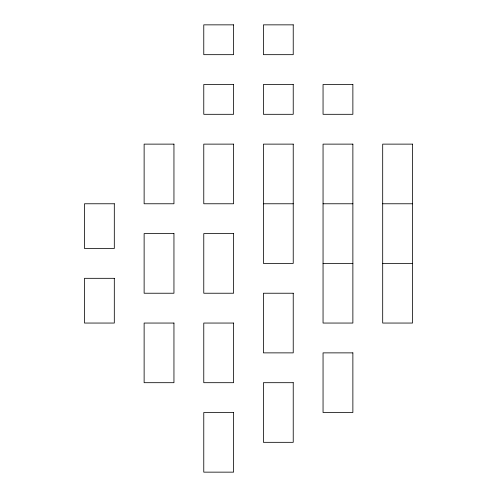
<?xml version="1.0" encoding="UTF-8"?>
<svg xmlns="http://www.w3.org/2000/svg" width="497" height="497" viewBox="0 0 497 497"><rect width="100%" height="100%" fill="white"/><g stroke="black" fill="none" stroke-linecap="round" stroke-linejoin="round"><path stroke-width="0.75" d="M263.41 203.77L293.23 203.77M323.05 203.77L352.87 203.77M382.69 203.77L412.51 203.77M323.05 263.41L352.87 263.41M382.69 263.41L412.51 263.41M233.59 24.85L203.77 24.85L203.77 54.67L233.59 54.67L233.59 24.85M293.23 24.85L263.41 24.85L263.41 54.67L293.23 54.67L293.23 24.85M233.59 84.49L203.77 84.49L203.77 114.31L233.59 114.31L233.59 84.49M293.23 84.49L263.41 84.49L263.41 114.31L293.23 114.31L293.23 84.49M352.87 84.49L323.05 84.49L323.05 114.31L352.87 114.31L352.87 84.49M173.95 144.13L144.13 144.13L144.13 203.77L173.95 203.77L173.95 144.13M233.59 144.13L203.77 144.13L203.77 203.77L233.59 203.77L233.59 144.13M293.23 144.13L263.41 144.13L263.41 263.41L293.23 263.41L293.23 144.13M352.87 144.13L323.05 144.13L323.05 323.05L352.87 323.05L352.87 144.13M412.51 144.13L382.69 144.13L382.69 323.05L412.51 323.05L412.51 144.13M114.31 203.77L84.49 203.77L84.49 248.5L114.31 248.5L114.31 203.77M173.95 233.59L144.13 233.59L144.13 293.23L173.95 293.23L173.95 233.59M233.59 233.59L203.77 233.59L203.77 293.23L233.59 293.23L233.59 233.59M114.31 278.32L84.49 278.32L84.49 323.05L114.31 323.05L114.31 278.32M293.23 293.23L263.41 293.23L263.41 352.87L293.23 352.87L293.23 293.23M173.95 323.05L144.13 323.05L144.13 382.69L173.95 382.69L173.95 323.05M233.59 323.05L203.77 323.05L203.77 382.69L233.59 382.69L233.59 323.05M352.87 352.87L323.05 352.87L323.05 412.51L352.87 412.51L352.87 352.87M293.23 382.69L263.41 382.69L263.41 442.33L293.23 442.33L293.23 382.69M233.59 412.51L203.77 412.51L203.77 472.15L233.59 472.15L233.59 412.51"/></g></svg>
